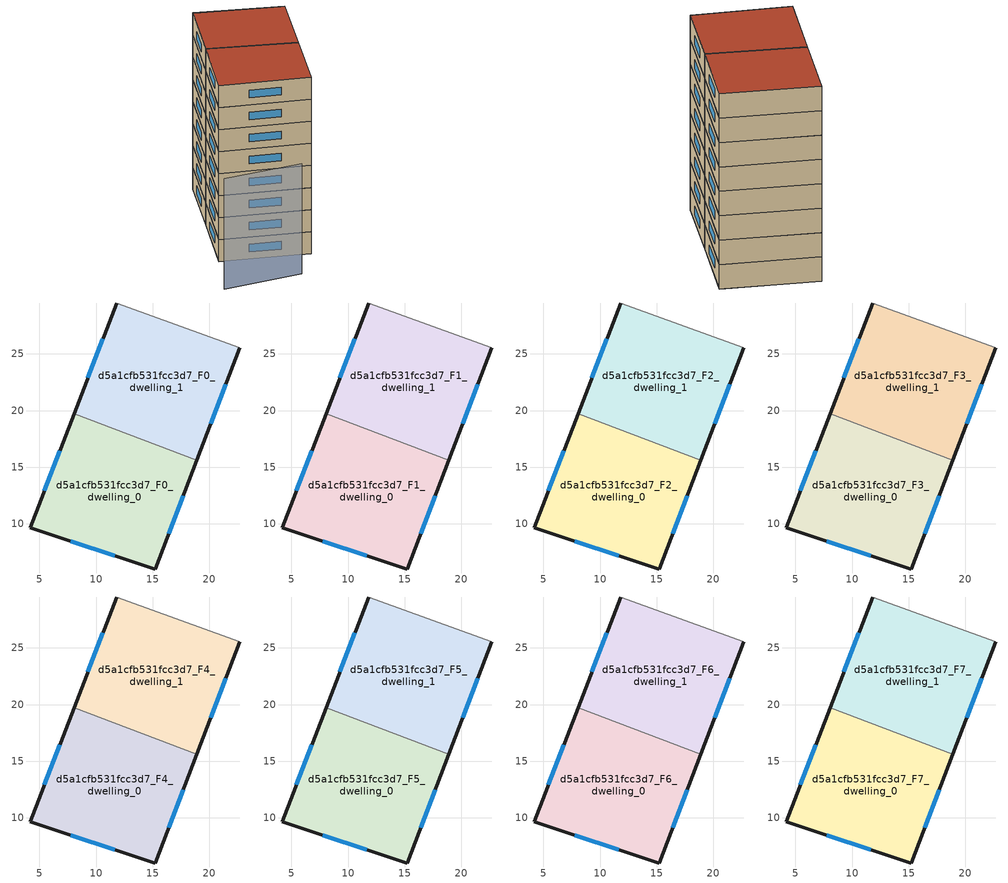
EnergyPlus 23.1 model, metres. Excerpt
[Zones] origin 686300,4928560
d5a1cfb531fcc3d7_F0_dwelling_0
 floor ground (EU_floor_Construction): 15.24,6.01 18.9,15.59 8.06,19.73 4.18,9.64 z0
 wall outside (EU_wall_Construction): 18.9,15.59 15.24,6.01 4.18,9.64 8.06,19.73 z0:3
 wall to d5a1cfb531fcc3d7_F0_dwelling_1 (EU_wall_Construction): 8.06,19.73 18.9,15.59 z0:3
 window (EU_Window_Construction): 17.71,12.48 16.43,9.13 / 11.64,7.19 7.77,8.46 / 5.44,12.92 6.8,16.45 z0.98:2.02
d5a1cfb531fcc3d7_F0_dwelling_1
 floor ground (EU_floor_Construction): 18.9,15.59 22.71,25.55 11.83,29.49 8.06,19.73 z0
 wall outside (EU_wall_Construction): 22.71,25.55 18.9,15.59 / 8.06,19.73 11.83,29.49 z0:3
 wall adiabatic (EU_wall_Construction): 11.83,29.49 22.71,25.55 z0:3
 window (EU_Window_Construction): 21.47,22.31 20.14,18.83 / 9.29,22.91 10.6,26.32 z0.98:2.02
d5a1cfb531fcc3d7_F1_dwelling_0
 floor to d5a1cfb531fcc3d7_F0_dwelling_0 (EU_floor_Construction): 15.24,6.01 18.9,15.59 8.06,19.73 4.18,9.64 z3
 wall outside (EU_wall_Construction): 18.9,15.59 15.24,6.01 4.18,9.64 8.06,19.73 z3:6
 wall to d5a1cfb531fcc3d7_F1_dwelling_1 (EU_wall_Construction): 8.06,19.73 18.9,15.59 z3:6
 window (EU_Window_Construction): 17.71,12.48 16.43,9.13 / 11.64,7.19 7.77,8.46 / 5.44,12.92 6.8,16.45 z3.98:5.02
d5a1cfb531fcc3d7_F1_dwelling_1
 floor to d5a1cfb531fcc3d7_F0_dwelling_1 (EU_floor_Construction): 18.9,15.59 22.71,25.55 11.83,29.49 8.06,19.73 z3
 wall outside (EU_wall_Construction): 22.71,25.55 18.9,15.59 / 8.06,19.73 11.83,29.49 z3:6
 wall adiabatic (EU_wall_Construction): 11.83,29.49 22.71,25.55 z3:6
 window (EU_Window_Construction): 21.47,22.31 20.14,18.83 / 9.29,22.91 10.6,26.32 z3.98:5.02
d5a1cfb531fcc3d7_F2_dwelling_0
 floor to d5a1cfb531fcc3d7_F1_dwelling_0 (EU_floor_Construction): 15.24,6.01 18.9,15.59 8.06,19.73 4.18,9.64 z6
 wall outside (EU_wall_Construction): 18.9,15.59 15.24,6.01 4.18,9.64 8.06,19.73 z6:9
 wall to d5a1cfb531fcc3d7_F2_dwelling_1 (EU_wall_Construction): 8.06,19.73 18.9,15.59 z6:9
 window (EU_Window_Construction): 17.71,12.48 16.43,9.13 / 11.64,7.19 7.77,8.46 / 5.44,12.92 6.8,16.45 z6.98:8.02
d5a1cfb531fcc3d7_F2_dwelling_1
 floor to d5a1cfb531fcc3d7_F1_dwelling_1 (EU_floor_Construction): 18.9,15.59 22.71,25.55 11.83,29.49 8.06,19.73 z6
 wall outside (EU_wall_Construction): 22.71,25.55 18.9,15.59 / 8.06,19.73 11.83,29.49 z6:9
 wall adiabatic (EU_wall_Construction): 11.83,29.49 22.71,25.55 z6:9
 window (EU_Window_Construction): 21.47,22.31 20.14,18.83 / 9.29,22.91 10.6,26.32 z6.98:8.02
d5a1cfb531fcc3d7_F3_dwelling_0
 floor to d5a1cfb531fcc3d7_F2_dwelling_0 (EU_floor_Construction): 15.24,6.01 18.9,15.59 8.06,19.73 4.18,9.64 z9
 wall outside (EU_wall_Construction): 18.9,15.59 15.24,6.01 4.18,9.64 8.06,19.73 z9:12
 wall to d5a1cfb531fcc3d7_F3_dwelling_1 (EU_wall_Construction): 8.06,19.73 18.9,15.59 z9:12
 window (EU_Window_Construction): 17.71,12.48 16.43,9.13 / 11.64,7.19 7.77,8.46 / 5.44,12.92 6.8,16.45 z9.98:11.02
d5a1cfb531fcc3d7_F3_dwelling_1
 floor to d5a1cfb531fcc3d7_F2_dwelling_1 (EU_floor_Construction): 18.9,15.59 22.71,25.55 11.83,29.49 8.06,19.73 z9
 wall outside (EU_wall_Construction): 22.71,25.55 18.9,15.59 / 8.06,19.73 11.83,29.49 z9:12
 wall adiabatic (EU_wall_Construction): 11.83,29.49 22.71,25.55 z9:12
 window (EU_Window_Construction): 21.47,22.31 20.14,18.83 / 9.29,22.91 10.6,26.32 z9.98:11.02
d5a1cfb531fcc3d7_F4_dwelling_0
 floor to d5a1cfb531fcc3d7_F3_dwelling_0 (EU_floor_Construction): 15.24,6.01 18.9,15.59 8.06,19.73 4.18,9.64 z12
 wall outside (EU_wall_Construction): 18.9,15.59 15.24,6.01 4.18,9.64 8.06,19.73 z12:15
 wall to d5a1cfb531fcc3d7_F4_dwelling_1 (EU_wall_Construction): 8.06,19.73 18.9,15.59 z12:15
 window (EU_Window_Construction): 17.71,12.48 16.43,9.13 / 11.64,7.19 7.77,8.46 / 5.44,12.92 6.8,16.45 z12.98:14.02
d5a1cfb531fcc3d7_F4_dwelling_1
 floor to d5a1cfb531fcc3d7_F3_dwelling_1 (EU_floor_Construction): 18.9,15.59 22.71,25.55 11.83,29.49 8.06,19.73 z12
 wall outside (EU_wall_Construction): 22.71,25.55 18.9,15.59 / 8.06,19.73 11.83,29.49 z12:15
 wall adiabatic (EU_wall_Construction): 11.83,29.49 22.71,25.55 z12:15
 window (EU_Window_Construction): 21.47,22.31 20.14,18.83 / 9.29,22.91 10.6,26.32 z12.98:14.02
d5a1cfb531fcc3d7_F5_dwelling_0
 floor to d5a1cfb531fcc3d7_F4_dwelling_0 (EU_floor_Construction): 15.24,6.01 18.9,15.59 8.06,19.73 4.18,9.64 z15
 wall outside (EU_wall_Construction): 18.9,15.59 15.24,6.01 4.18,9.64 8.06,19.73 z15:18
 wall to d5a1cfb531fcc3d7_F5_dwelling_1 (EU_wall_Construction): 8.06,19.73 18.9,15.59 z15:18
 window (EU_Window_Construction): 17.71,12.48 16.43,9.13 / 11.64,7.19 7.77,8.46 / 5.44,12.92 6.8,16.45 z15.98:17.02
d5a1cfb531fcc3d7_F5_dwelling_1
 floor to d5a1cfb531fcc3d7_F4_dwelling_1 (EU_floor_Construction): 18.9,15.59 22.71,25.55 11.83,29.49 8.06,19.73 z15
 wall outside (EU_wall_Construction): 22.71,25.55 18.9,15.59 / 8.06,19.73 11.83,29.49 z15:18
 wall adiabatic (EU_wall_Construction): 11.83,29.49 22.71,25.55 z15:18
 window (EU_Window_Construction): 21.47,22.31 20.14,18.83 / 9.29,22.91 10.6,26.32 z15.98:17.02
d5a1cfb531fcc3d7_F6_dwelling_0
 floor to d5a1cfb531fcc3d7_F5_dwelling_0 (EU_floor_Construction): 15.24,6.01 18.9,15.59 8.06,19.73 4.18,9.64 z18
 wall outside (EU_wall_Construction): 18.9,15.59 15.24,6.01 4.18,9.64 8.06,19.73 z18:21
 wall to d5a1cfb531fcc3d7_F6_dwelling_1 (EU_wall_Construction): 8.06,19.73 18.9,15.59 z18:21
 window (EU_Window_Construction): 17.71,12.48 16.43,9.13 / 11.64,7.19 7.77,8.46 / 5.44,12.92 6.8,16.45 z18.98:20.02
d5a1cfb531fcc3d7_F6_dwelling_1
 floor to d5a1cfb531fcc3d7_F5_dwelling_1 (EU_floor_Construction): 18.9,15.59 22.71,25.55 11.83,29.49 8.06,19.73 z18
 wall outside (EU_wall_Construction): 22.71,25.55 18.9,15.59 / 8.06,19.73 11.83,29.49 z18:21
 wall adiabatic (EU_wall_Construction): 11.83,29.49 22.71,25.55 z18:21
 window (EU_Window_Construction): 21.47,22.31 20.14,18.83 / 9.29,22.91 10.6,26.32 z18.98:20.02
d5a1cfb531fcc3d7_F7_dwelling_0
 floor to d5a1cfb531fcc3d7_F6_dwelling_0 (EU_floor_Construction): 15.24,6.01 18.9,15.59 8.06,19.73 4.18,9.64 z21
 wall outside (EU_wall_Construction): 18.9,15.59 15.24,6.01 4.18,9.64 8.06,19.73 z21:24
 wall to d5a1cfb531fcc3d7_F7_dwelling_1 (EU_wall_Construction): 8.06,19.73 18.9,15.59 z21:24
 window (EU_Window_Construction): 17.71,12.48 16.43,9.13 / 11.64,7.19 7.77,8.46 / 5.44,12.92 6.8,16.45 z21.98:23.02
 roof outside (EU_roof_Construction): 18.9,15.59 15.24,6.01 4.18,9.64 8.06,19.73 z24
d5a1cfb531fcc3d7_F7_dwelling_1
 floor to d5a1cfb531fcc3d7_F6_dwelling_1 (EU_floor_Construction): 18.9,15.59 22.71,25.55 11.83,29.49 8.06,19.73 z21
 wall outside (EU_wall_Construction): 22.71,25.55 18.9,15.59 / 8.06,19.73 11.83,29.49 z21:24
 wall adiabatic (EU_wall_Construction): 11.83,29.49 22.71,25.55 z21:24
 window (EU_Window_Construction): 21.47,22.31 20.14,18.83 / 9.29,22.91 10.6,26.32 z21.98:23.02
 roof outside (EU_roof_Construction): 22.71,25.55 18.9,15.59 8.06,19.73 11.83,29.49 z24
shading: 0.8,2.49 11.25,1.51 z0:15
[Building]
EU S2 Campaign: North Axis=0; Terrain=City; Solar Distribution=FullExterior
[Site:Location]
Bologna: Latitude=44.5; Longitude=11.25; Time Zone=1; Elevation=37
[SizingPeriod:WeatherFileDays]
AnnualSizingPeriod: Begin Month=1; Begin Day of Month=1; End Month=12; End Day of Month=31; Day of Week for Start Day=Monday; Use Weather File Daylight Saving Period=No; Use Weather File Rain and Snow Indicators=No
[MATERIAL]
EU_InternalMass_Material: Roughness=MediumRough; Thickness=0.1; Conductivity=1; Density=1800; Specific Heat=900; Thermal Absorptance=0.9; Solar Absorptance=0.7; Visible Absorptance=0.7
[MATERIAL:NOMASS] Roughness=MediumRough; Thermal Absorptance=0.9; Solar Absorptance=0.7; Visible Absorptance=0.7
Name | Thermal Resistance
EU_wall_NoMass | 0.905828
EU_roof_NoMass | 0.37593
EU_floor_NoMass | 0.67114
[WINDOWMATERIAL:SIMPLEGLAZINGSYSTEM]
EU_Window_SimpleGlazing: UFactor=4.52486; Solar Heat Gain Coefficient=0.85; Visible Transmittance=0.85
[CONSTRUCTION]
EU_wall_Construction: EU_wall_NoMass
EU_roof_Construction: EU_roof_NoMass
EU_floor_Construction: EU_floor_NoMass
EU_InternalMass_Construction: EU_InternalMass_Material
EU_Window_Construction: EU_Window_SimpleGlazing
[ZONE] Type=1; Multiplier=1; Ceiling Height=autocalculate; Floor Area=autocalculate; Part of Total Floor Area=Yes
Name | Volume
d5a1cfb531fcc3d7_F0_dwelling_0; d5a1cfb531fcc3d7_F1_dwelling_0; d5a1cfb531fcc3d7_F2_dwelling_0; d5a1cfb531fcc3d7_F3_dwelling_0; d5a1cfb531fcc3d7_F4_dwelling_0; d5a1cfb531fcc3d7_F5_dwelling_0; d5a1cfb531fcc3d7_F6_dwelling_0; d5a1cfb531fcc3d7_F7_dwelling_0 | 367.002
d5a1cfb531fcc3d7_F0_dwelling_1; d5a1cfb531fcc3d7_F1_dwelling_1; d5a1cfb531fcc3d7_F2_dwelling_1; d5a1cfb531fcc3d7_F3_dwelling_1; d5a1cfb531fcc3d7_F4_dwelling_1; d5a1cfb531fcc3d7_F5_dwelling_1; d5a1cfb531fcc3d7_F6_dwelling_1; d5a1cfb531fcc3d7_F7_dwelling_1 | 366.992
[INTERNALMASS] Construction=EU_InternalMass_Construction
Name | Zone or ZoneList | Surface Area
d5a1cfb531fcc3d7_F0_dwelling_0_EU_InternalMass | d5a1cfb531fcc3d7_F0_dwelling_0 | 122.334
d5a1cfb531fcc3d7_F0_dwelling_1_EU_InternalMass | d5a1cfb531fcc3d7_F0_dwelling_1 | 122.331
d5a1cfb531fcc3d7_F1_dwelling_0_EU_InternalMass | d5a1cfb531fcc3d7_F1_dwelling_0 | 122.334
d5a1cfb531fcc3d7_F1_dwelling_1_EU_InternalMass | d5a1cfb531fcc3d7_F1_dwelling_1 | 122.331
d5a1cfb531fcc3d7_F2_dwelling_0_EU_InternalMass | d5a1cfb531fcc3d7_F2_dwelling_0 | 122.334
d5a1cfb531fcc3d7_F2_dwelling_1_EU_InternalMass | d5a1cfb531fcc3d7_F2_dwelling_1 | 122.331
d5a1cfb531fcc3d7_F3_dwelling_0_EU_InternalMass | d5a1cfb531fcc3d7_F3_dwelling_0 | 122.334
d5a1cfb531fcc3d7_F3_dwelling_1_EU_InternalMass | d5a1cfb531fcc3d7_F3_dwelling_1 | 122.331
d5a1cfb531fcc3d7_F4_dwelling_0_EU_InternalMass | d5a1cfb531fcc3d7_F4_dwelling_0 | 122.334
d5a1cfb531fcc3d7_F4_dwelling_1_EU_InternalMass | d5a1cfb531fcc3d7_F4_dwelling_1 | 122.331
d5a1cfb531fcc3d7_F5_dwelling_0_EU_InternalMass | d5a1cfb531fcc3d7_F5_dwelling_0 | 122.334
d5a1cfb531fcc3d7_F5_dwelling_1_EU_InternalMass | d5a1cfb531fcc3d7_F5_dwelling_1 | 122.331
d5a1cfb531fcc3d7_F6_dwelling_0_EU_InternalMass | d5a1cfb531fcc3d7_F6_dwelling_0 | 122.334
d5a1cfb531fcc3d7_F6_dwelling_1_EU_InternalMass | d5a1cfb531fcc3d7_F6_dwelling_1 | 122.331
d5a1cfb531fcc3d7_F7_dwelling_0_EU_InternalMass | d5a1cfb531fcc3d7_F7_dwelling_0 | 122.334
d5a1cfb531fcc3d7_F7_dwelling_1_EU_InternalMass | d5a1cfb531fcc3d7_F7_dwelling_1 | 122.331
[OTHEREQUIPMENT] Fuel Type=Electricity; Design Level Calculation Method=Watts/Area; Power per Zone Floor Area=1; Fraction Latent=0; Fraction Radiant=0; Fraction Lost=0; Carbon Dioxide Generation Rate=0; EndUse Subcategory=EU_Step8_InternalGains
Name | Zone or ZoneList or Space or SpaceList | Schedule
EU_Step8_InternalGain_d5a1cfb531fcc3d7_F0_dwelling_0_f000 | d5a1cfb531fcc3d7_F0_dwelling_0 | EU_Step8_GainSchedule_d5a1cfb531fcc3d7_F0_dwelling_0_f000
EU_Step8_InternalGain_d5a1cfb531fcc3d7_F0_dwelling_1_f000 | d5a1cfb531fcc3d7_F0_dwelling_1 | EU_Step8_GainSchedule_d5a1cfb531fcc3d7_F0_dwelling_1_f000
EU_Step8_InternalGain_d5a1cfb531fcc3d7_F1_dwelling_0_f000 | d5a1cfb531fcc3d7_F1_dwelling_0 | EU_Step8_GainSchedule_d5a1cfb531fcc3d7_F1_dwelling_0_f000
EU_Step8_InternalGain_d5a1cfb531fcc3d7_F1_dwelling_1_f000 | d5a1cfb531fcc3d7_F1_dwelling_1 | EU_Step8_GainSchedule_d5a1cfb531fcc3d7_F1_dwelling_1_f000
EU_Step8_InternalGain_d5a1cfb531fcc3d7_F2_dwelling_0_f000 | d5a1cfb531fcc3d7_F2_dwelling_0 | EU_Step8_GainSchedule_d5a1cfb531fcc3d7_F2_dwelling_0_f000
EU_Step8_InternalGain_d5a1cfb531fcc3d7_F2_dwelling_1_f000 | d5a1cfb531fcc3d7_F2_dwelling_1 | EU_Step8_GainSchedule_d5a1cfb531fcc3d7_F2_dwelling_1_f000
EU_Step8_InternalGain_d5a1cfb531fcc3d7_F3_dwelling_0_f000 | d5a1cfb531fcc3d7_F3_dwelling_0 | EU_Step8_GainSchedule_d5a1cfb531fcc3d7_F3_dwelling_0_f000
EU_Step8_InternalGain_d5a1cfb531fcc3d7_F3_dwelling_1_f000 | d5a1cfb531fcc3d7_F3_dwelling_1 | EU_Step8_GainSchedule_d5a1cfb531fcc3d7_F3_dwelling_1_f000
EU_Step8_InternalGain_d5a1cfb531fcc3d7_F4_dwelling_0_f000 | d5a1cfb531fcc3d7_F4_dwelling_0 | EU_Step8_GainSchedule_d5a1cfb531fcc3d7_F4_dwelling_0_f000
EU_Step8_InternalGain_d5a1cfb531fcc3d7_F4_dwelling_1_f000 | d5a1cfb531fcc3d7_F4_dwelling_1 | EU_Step8_GainSchedule_d5a1cfb531fcc3d7_F4_dwelling_1_f000
EU_Step8_InternalGain_d5a1cfb531fcc3d7_F5_dwelling_0_f000 | d5a1cfb531fcc3d7_F5_dwelling_0 | EU_Step8_GainSchedule_d5a1cfb531fcc3d7_F5_dwelling_0_f000
EU_Step8_InternalGain_d5a1cfb531fcc3d7_F5_dwelling_1_f000 | d5a1cfb531fcc3d7_F5_dwelling_1 | EU_Step8_GainSchedule_d5a1cfb531fcc3d7_F5_dwelling_1_f000
EU_Step8_InternalGain_d5a1cfb531fcc3d7_F6_dwelling_0_f000 | d5a1cfb531fcc3d7_F6_dwelling_0 | EU_Step8_GainSchedule_d5a1cfb531fcc3d7_F6_dwelling_0_f000
EU_Step8_InternalGain_d5a1cfb531fcc3d7_F6_dwelling_1_f000 | d5a1cfb531fcc3d7_F6_dwelling_1 | EU_Step8_GainSchedule_d5a1cfb531fcc3d7_F6_dwelling_1_f000
EU_Step8_InternalGain_d5a1cfb531fcc3d7_F7_dwelling_0_f000 | d5a1cfb531fcc3d7_F7_dwelling_0 | EU_Step8_GainSchedule_d5a1cfb531fcc3d7_F7_dwelling_0_f000
EU_Step8_InternalGain_d5a1cfb531fcc3d7_F7_dwelling_1_f000 | d5a1cfb531fcc3d7_F7_dwelling_1 | EU_Step8_GainSchedule_d5a1cfb531fcc3d7_F7_dwelling_1_f000
[ZONEVENTILATION:DESIGNFLOWRATE] Schedule=EU_AlwaysOn; Design Flow Rate Calculation Method=AirChanges/Hour; Air Changes per Hour=0.73129; Ventilation Type=Natural; Fan Pressure Rise=0; Fan Total Efficiency=1; Constant Term Coefficient=1; Temperature Term Coefficient=0; Velocity Term Coefficient=0; Velocity Squared Term Coefficient=0; Minimum Indoor Temperature=-100; Maximum Indoor Temperature=100; Delta Temperature=-100; Minimum Outdoor Temperature=-100; Maximum Outdoor Temperature=100; Maximum Wind Speed=40
Name | Zone or ZoneList or Space or SpaceList
EU_ConstantAir_d5a1cfb531fcc3d7_F0_dwelling_0 | d5a1cfb531fcc3d7_F0_dwelling_0
EU_ConstantAir_d5a1cfb531fcc3d7_F0_dwelling_1 | d5a1cfb531fcc3d7_F0_dwelling_1
EU_ConstantAir_d5a1cfb531fcc3d7_F1_dwelling_0 | d5a1cfb531fcc3d7_F1_dwelling_0
EU_ConstantAir_d5a1cfb531fcc3d7_F1_dwelling_1 | d5a1cfb531fcc3d7_F1_dwelling_1
EU_ConstantAir_d5a1cfb531fcc3d7_F2_dwelling_0 | d5a1cfb531fcc3d7_F2_dwelling_0
EU_ConstantAir_d5a1cfb531fcc3d7_F2_dwelling_1 | d5a1cfb531fcc3d7_F2_dwelling_1
EU_ConstantAir_d5a1cfb531fcc3d7_F3_dwelling_0 | d5a1cfb531fcc3d7_F3_dwelling_0
EU_ConstantAir_d5a1cfb531fcc3d7_F3_dwelling_1 | d5a1cfb531fcc3d7_F3_dwelling_1
EU_ConstantAir_d5a1cfb531fcc3d7_F4_dwelling_0 | d5a1cfb531fcc3d7_F4_dwelling_0
EU_ConstantAir_d5a1cfb531fcc3d7_F4_dwelling_1 | d5a1cfb531fcc3d7_F4_dwelling_1
EU_ConstantAir_d5a1cfb531fcc3d7_F5_dwelling_0 | d5a1cfb531fcc3d7_F5_dwelling_0
EU_ConstantAir_d5a1cfb531fcc3d7_F5_dwelling_1 | d5a1cfb531fcc3d7_F5_dwelling_1
EU_ConstantAir_d5a1cfb531fcc3d7_F6_dwelling_0 | d5a1cfb531fcc3d7_F6_dwelling_0
EU_ConstantAir_d5a1cfb531fcc3d7_F6_dwelling_1 | d5a1cfb531fcc3d7_F6_dwelling_1
EU_ConstantAir_d5a1cfb531fcc3d7_F7_dwelling_0 | d5a1cfb531fcc3d7_F7_dwelling_0
EU_ConstantAir_d5a1cfb531fcc3d7_F7_dwelling_1 | d5a1cfb531fcc3d7_F7_dwelling_1
[HVACTEMPLATE:THERMOSTAT] Constant Heating Setpoint=20; Constant Cooling Setpoint=50
EU_HeatOnly_d5a1cfb531fcc3d7_F0_dwelling_0; EU_HeatOnly_d5a1cfb531fcc3d7_F0_dwelling_1; EU_HeatOnly_d5a1cfb531fcc3d7_F1_dwelling_0; EU_HeatOnly_d5a1cfb531fcc3d7_F1_dwelling_1; EU_HeatOnly_d5a1cfb531fcc3d7_F2_dwelling_0; EU_HeatOnly_d5a1cfb531fcc3d7_F2_dwelling_1; EU_HeatOnly_d5a1cfb531fcc3d7_F3_dwelling_0; EU_HeatOnly_d5a1cfb531fcc3d7_F3_dwelling_1; EU_HeatOnly_d5a1cfb531fcc3d7_F4_dwelling_0; EU_HeatOnly_d5a1cfb531fcc3d7_F4_dwelling_1; EU_HeatOnly_d5a1cfb531fcc3d7_F5_dwelling_0; EU_HeatOnly_d5a1cfb531fcc3d7_F5_dwelling_1; EU_HeatOnly_d5a1cfb531fcc3d7_F6_dwelling_0; EU_HeatOnly_d5a1cfb531fcc3d7_F6_dwelling_1; EU_HeatOnly_d5a1cfb531fcc3d7_F7_dwelling_0; EU_HeatOnly_d5a1cfb531fcc3d7_F7_dwelling_1
[HVACTEMPLATE:ZONE:IDEALLOADSAIRSYSTEM] System Availability Schedule=EU_AlwaysOn; Maximum Heating Supply Air Temperature=50; Minimum Cooling Supply Air Temperature=13; Maximum Heating Supply Air Humidity Ratio=0.0156; Minimum Cooling Supply Air Humidity Ratio=0.0077; Heating Limit=NoLimit; Cooling Limit=NoLimit; Heating Availability Schedule=EU_AlwaysOn; Cooling Availability Schedule=EU_CoolingOff; Dehumidification Control Type=ConstantSensibleHeatRatio; Cooling Sensible Heat Ratio=0.7; Dehumidification Setpoint=60; Humidification Control Type=None; Humidification Setpoint=30; Outdoor Air Method=None; Outdoor Air Flow Rate per Person=0.00944; Outdoor Air Flow Rate per Zone Floor Area=0; Outdoor Air Flow Rate per Zone=0; Demand Controlled Ventilation Type=None; Outdoor Air Economizer Type=NoEconomizer; Heat Recovery Type=None; Sensible Heat Recovery Effectiveness=0.7; Latent Heat Recovery Effectiveness=0.65
Name | Template Thermostat
d5a1cfb531fcc3d7_F0_dwelling_0 | EU_HeatOnly_d5a1cfb531fcc3d7_F0_dwelling_0
d5a1cfb531fcc3d7_F0_dwelling_1 | EU_HeatOnly_d5a1cfb531fcc3d7_F0_dwelling_1
d5a1cfb531fcc3d7_F1_dwelling_0 | EU_HeatOnly_d5a1cfb531fcc3d7_F1_dwelling_0
d5a1cfb531fcc3d7_F1_dwelling_1 | EU_HeatOnly_d5a1cfb531fcc3d7_F1_dwelling_1
d5a1cfb531fcc3d7_F2_dwelling_0 | EU_HeatOnly_d5a1cfb531fcc3d7_F2_dwelling_0
d5a1cfb531fcc3d7_F2_dwelling_1 | EU_HeatOnly_d5a1cfb531fcc3d7_F2_dwelling_1
d5a1cfb531fcc3d7_F3_dwelling_0 | EU_HeatOnly_d5a1cfb531fcc3d7_F3_dwelling_0
d5a1cfb531fcc3d7_F3_dwelling_1 | EU_HeatOnly_d5a1cfb531fcc3d7_F3_dwelling_1
d5a1cfb531fcc3d7_F4_dwelling_0 | EU_HeatOnly_d5a1cfb531fcc3d7_F4_dwelling_0
d5a1cfb531fcc3d7_F4_dwelling_1 | EU_HeatOnly_d5a1cfb531fcc3d7_F4_dwelling_1
d5a1cfb531fcc3d7_F5_dwelling_0 | EU_HeatOnly_d5a1cfb531fcc3d7_F5_dwelling_0
d5a1cfb531fcc3d7_F5_dwelling_1 | EU_HeatOnly_d5a1cfb531fcc3d7_F5_dwelling_1
d5a1cfb531fcc3d7_F6_dwelling_0 | EU_HeatOnly_d5a1cfb531fcc3d7_F6_dwelling_0
d5a1cfb531fcc3d7_F6_dwelling_1 | EU_HeatOnly_d5a1cfb531fcc3d7_F6_dwelling_1
d5a1cfb531fcc3d7_F7_dwelling_0 | EU_HeatOnly_d5a1cfb531fcc3d7_F7_dwelling_0
d5a1cfb531fcc3d7_F7_dwelling_1 | EU_HeatOnly_d5a1cfb531fcc3d7_F7_dwelling_1
[SIZING:ZONE] Zone Cooling Design Supply Air Temperature Input Method=SupplyAirTemperature; Zone Cooling Design Supply Air Temperature=13; Zone Heating Design Supply Air Temperature Input Method=SupplyAirTemperature; Zone Heating Design Supply Air Temperature=50; Zone Cooling Design Supply Air Humidity Ratio=0.008; Zone Heating Design Supply Air Humidity Ratio=0.008; Cooling Design Air Flow Method=DesignDay; Cooling Design Air Flow Rate=0; Cooling Minimum Air Flow per Zone Floor Area=0.000762; Cooling Minimum Air Flow=0; Cooling Minimum Air Flow Fraction=0.2; Heating Design Air Flow Method=DesignDay; Heating Design Air Flow Rate=0; Heating Maximum Air Flow per Zone Floor Area=0.002032; Heating Maximum Air Flow=0.141576; Heating Maximum Air Flow Fraction=0.3; Account for Dedicated Outdoor Air System=No; Dedicated Outdoor Air System Control Strategy=NeutralSupplyAir; Dedicated Outdoor Air Low Setpoint Temperature for Design=autosize; Dedicated Outdoor Air High Setpoint Temperature for Design=autosize; Zone Load Sizing Method=Sensible Load Only No Latent Load; Zone Latent Cooling Design Supply Air Humidity Ratio Input Method=HumidityRatioDifference; Zone Cooling Design Supply Air Humidity Ratio Difference=0.005; Zone Latent Heating Design Supply Air Humidity Ratio Input Method=HumidityRatioDifference; Zone Humidification Design Supply Air Humidity Ratio Difference=0.005
d5a1cfb531fcc3d7_F0_dwelling_0; d5a1cfb531fcc3d7_F0_dwelling_1; d5a1cfb531fcc3d7_F1_dwelling_0; d5a1cfb531fcc3d7_F1_dwelling_1; d5a1cfb531fcc3d7_F2_dwelling_0; d5a1cfb531fcc3d7_F2_dwelling_1; d5a1cfb531fcc3d7_F3_dwelling_0; d5a1cfb531fcc3d7_F3_dwelling_1; d5a1cfb531fcc3d7_F4_dwelling_0; d5a1cfb531fcc3d7_F4_dwelling_1; d5a1cfb531fcc3d7_F5_dwelling_0; d5a1cfb531fcc3d7_F5_dwelling_1; d5a1cfb531fcc3d7_F6_dwelling_0; d5a1cfb531fcc3d7_F6_dwelling_1; d5a1cfb531fcc3d7_F7_dwelling_0; d5a1cfb531fcc3d7_F7_dwelling_1
[SCHEDULE:CONSTANT]
Name | Hourly Value
EU_AlwaysOn | 1
EU_CoolingOff | 0
[SCHEDULE:FILE] Column Number=1; Rows to Skip at Top=0; Number of Hours of Data=8760; Column Separator=Comma; Interpolate to Timestep=No; Minutes per Item=60; Adjust Schedule for Daylight Savings=Yes
Name | File
EU_Step8_GainSchedule_d5a1cfb531fcc3d7_F0_dwelling_0_f000 | ../../schedules/d5a1cfb531fcc3d7/d5a1cfb531fcc3d7_F0_dwelling_0_f000_gain.csv
EU_Step8_GainSchedule_d5a1cfb531fcc3d7_F0_dwelling_1_f000 | ../../schedules/d5a1cfb531fcc3d7/d5a1cfb531fcc3d7_F0_dwelling_1_f000_gain.csv
EU_Step8_GainSchedule_d5a1cfb531fcc3d7_F1_dwelling_0_f000 | ../../schedules/d5a1cfb531fcc3d7/d5a1cfb531fcc3d7_F1_dwelling_0_f000_gain.csv
EU_Step8_GainSchedule_d5a1cfb531fcc3d7_F1_dwelling_1_f000 | ../../schedules/d5a1cfb531fcc3d7/d5a1cfb531fcc3d7_F1_dwelling_1_f000_gain.csv
EU_Step8_GainSchedule_d5a1cfb531fcc3d7_F2_dwelling_0_f000 | ../../schedules/d5a1cfb531fcc3d7/d5a1cfb531fcc3d7_F2_dwelling_0_f000_gain.csv
EU_Step8_GainSchedule_d5a1cfb531fcc3d7_F2_dwelling_1_f000 | ../../schedules/d5a1cfb531fcc3d7/d5a1cfb531fcc3d7_F2_dwelling_1_f000_gain.csv
EU_Step8_GainSchedule_d5a1cfb531fcc3d7_F3_dwelling_0_f000 | ../../schedules/d5a1cfb531fcc3d7/d5a1cfb531fcc3d7_F3_dwelling_0_f000_gain.csv
EU_Step8_GainSchedule_d5a1cfb531fcc3d7_F3_dwelling_1_f000 | ../../schedules/d5a1cfb531fcc3d7/d5a1cfb531fcc3d7_F3_dwelling_1_f000_gain.csv
EU_Step8_GainSchedule_d5a1cfb531fcc3d7_F4_dwelling_0_f000 | ../../schedules/d5a1cfb531fcc3d7/d5a1cfb531fcc3d7_F4_dwelling_0_f000_gain.csv
EU_Step8_GainSchedule_d5a1cfb531fcc3d7_F4_dwelling_1_f000 | ../../schedules/d5a1cfb531fcc3d7/d5a1cfb531fcc3d7_F4_dwelling_1_f000_gain.csv
EU_Step8_GainSchedule_d5a1cfb531fcc3d7_F5_dwelling_0_f000 | ../../schedules/d5a1cfb531fcc3d7/d5a1cfb531fcc3d7_F5_dwelling_0_f000_gain.csv
EU_Step8_GainSchedule_d5a1cfb531fcc3d7_F5_dwelling_1_f000 | ../../schedules/d5a1cfb531fcc3d7/d5a1cfb531fcc3d7_F5_dwelling_1_f000_gain.csv
EU_Step8_GainSchedule_d5a1cfb531fcc3d7_F6_dwelling_0_f000 | ../../schedules/d5a1cfb531fcc3d7/d5a1cfb531fcc3d7_F6_dwelling_0_f000_gain.csv
EU_Step8_GainSchedule_d5a1cfb531fcc3d7_F6_dwelling_1_f000 | ../../schedules/d5a1cfb531fcc3d7/d5a1cfb531fcc3d7_F6_dwelling_1_f000_gain.csv
EU_Step8_GainSchedule_d5a1cfb531fcc3d7_F7_dwelling_0_f000 | ../../schedules/d5a1cfb531fcc3d7/d5a1cfb531fcc3d7_F7_dwelling_0_f000_gain.csv
EU_Step8_GainSchedule_d5a1cfb531fcc3d7_F7_dwelling_1_f000 | ../../schedules/d5a1cfb531fcc3d7/d5a1cfb531fcc3d7_F7_dwelling_1_f000_gain.csv
